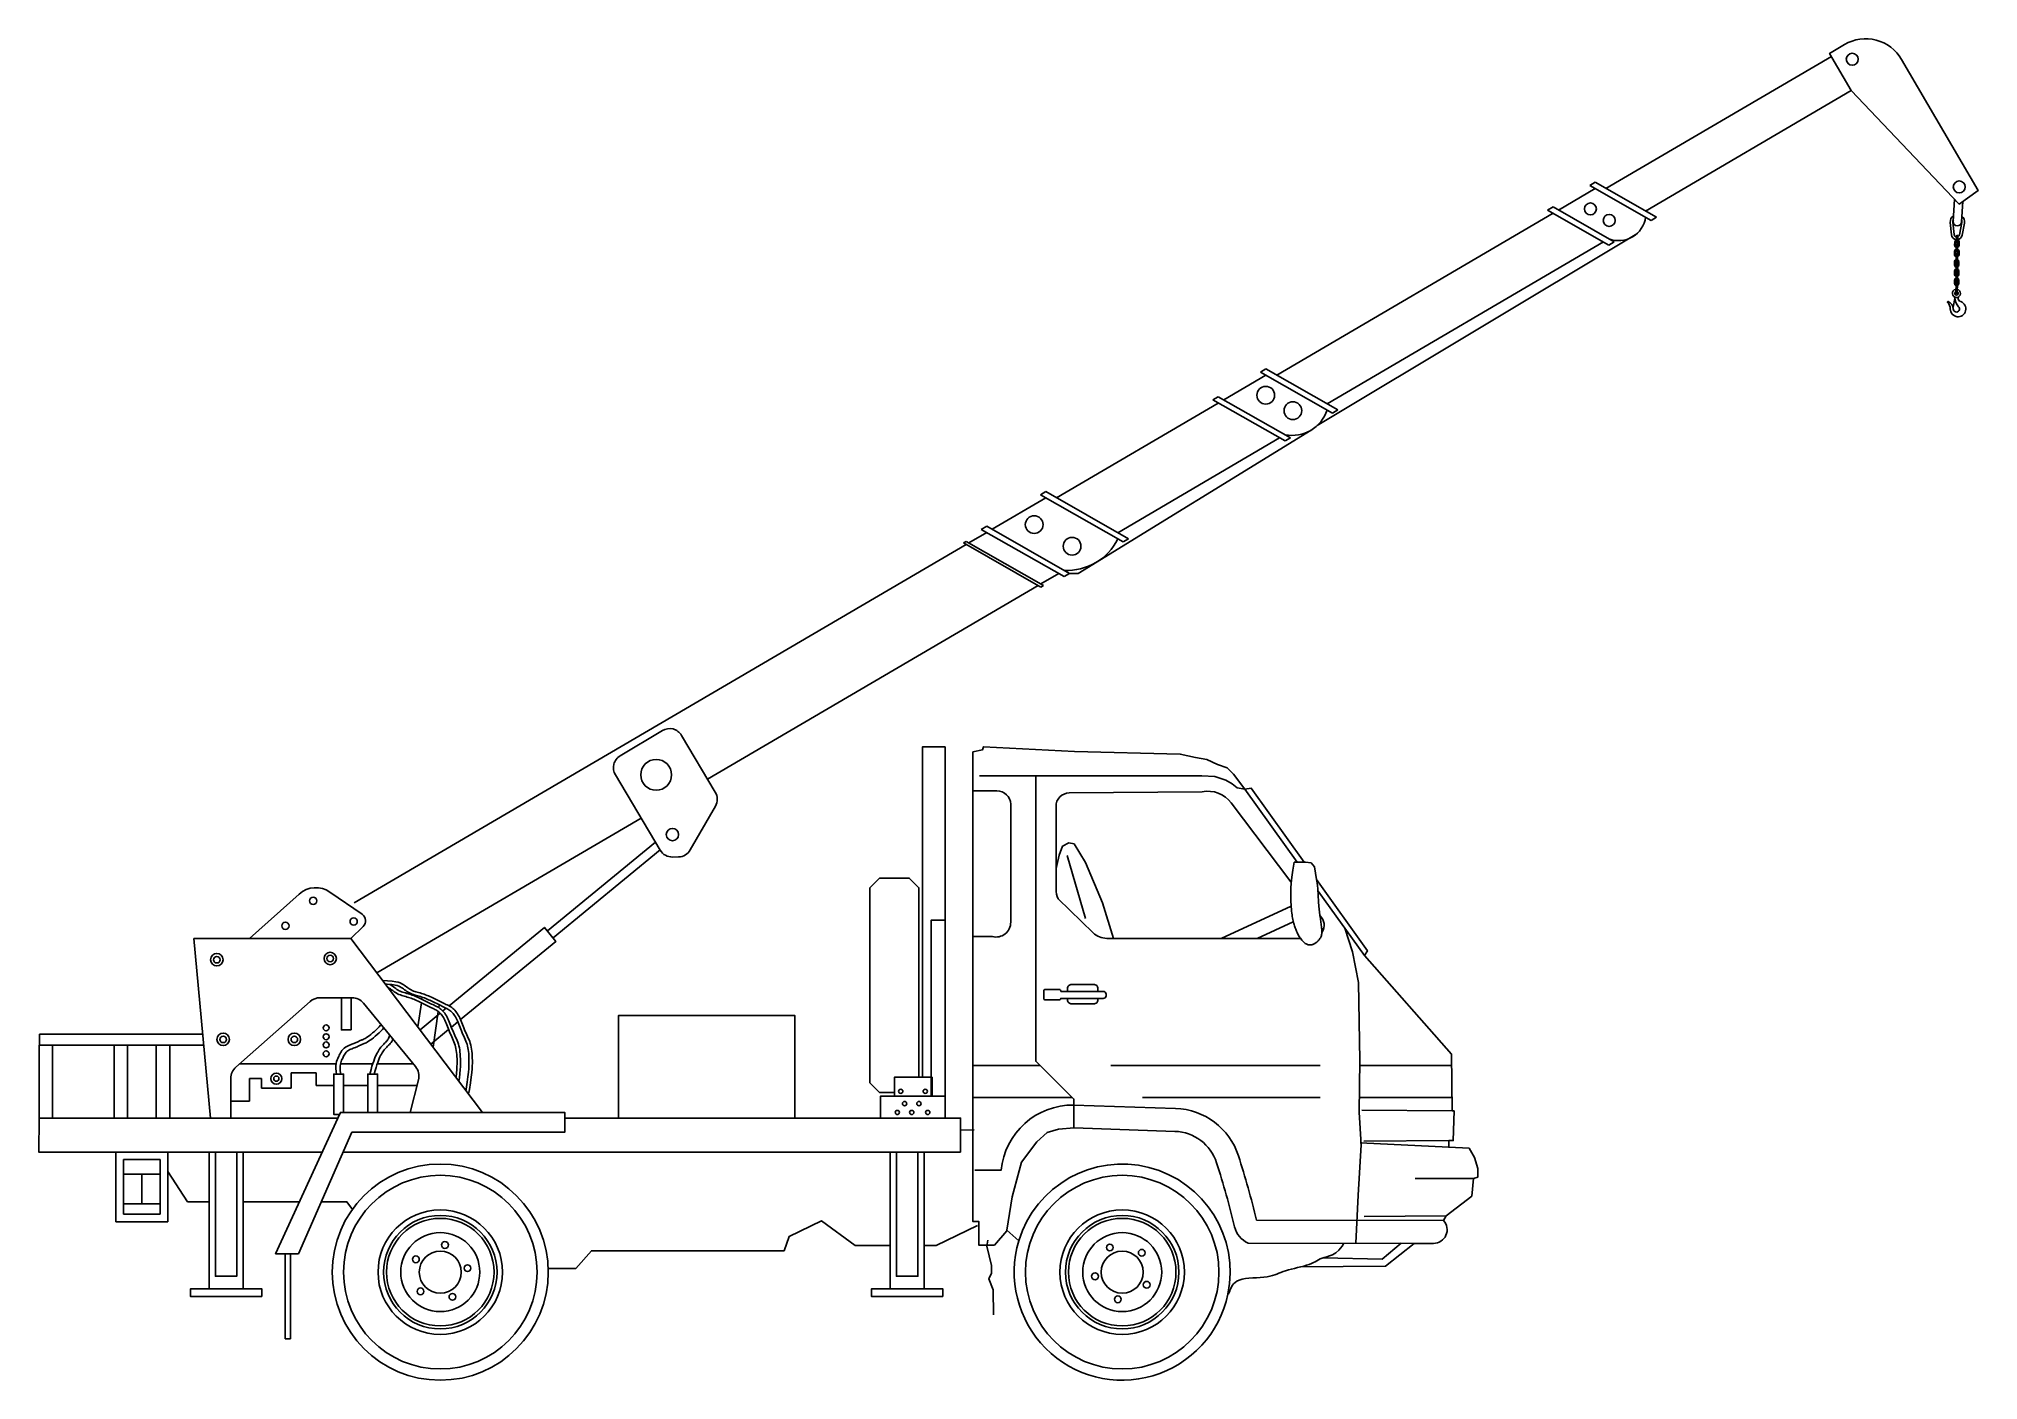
# Model space of a CAD drawing. Header units: millimetres. Extents: x -3082.09 to -3075.09, y 1821.94 to 1826.78.
import ezdxf

# ---------------------------------------------------------------- set-up
doc = ezdxf.new("R2010")
doc.units = ezdxf.units.MM
doc.header["$LTSCALE"] = 10
doc.layers.add('Veículos', color=2, linetype='Continuous')

msp = doc.modelspace()

# ---------------------------------------------------------------- linework, layer by layer
at = {"layer": 'Veículos'}
for p, q in [((-3076.4304, 1826.2383), (-3075.6167, 1826.7146)), ((-3076.2873, 1826.1568), (-3075.5447, 1826.5916)), ((-3076.6019, 1826.1605), (-3076.4693, 1826.2381)), ((-3076.4888, 1826.2492), (-3076.4694, 1826.2605)), ((-3076.4888, 1826.2492), (-3076.2676, 1826.1233)), ((-3076.4694, 1826.2605), (-3076.2482, 1826.1346)), ((-3077.619, 1825.565), (-3076.6213, 1826.1491)), ((-3076.6408, 1826.1602), (-3076.6214, 1826.1716)), ((-3076.6408, 1826.1602), (-3076.4196, 1826.0343)), ((-3076.6214, 1826.1716), (-3076.4002, 1826.0456)), ((-3076.2676, 1826.1233), (-3076.2482, 1826.1346)), ((-3076.3186, 1826.0752), (-3077.473, 1825.3826)), ((-3077.4369, 1825.4613), (-3076.4391, 1826.0454)), ((-3076.4196, 1826.0343), (-3076.4002, 1826.0456)), ((-3075.172, 1825.8453), (-3075.1578, 1825.8453)), ((-3075.1705, 1825.841), (-3075.1771, 1825.8105)), ((-3077.8103, 1825.4756), (-3077.6579, 1825.5648)), ((-3077.6774, 1825.5759), (-3077.6581, 1825.5872)), ((-3077.6774, 1825.5759), (-3077.4172, 1825.4277)), ((-3077.6581, 1825.5872), (-3077.3979, 1825.4391)), ((-3078.4138, 1825.1223), (-3077.8297, 1825.4642)), ((-3077.8492, 1825.4753), (-3077.8298, 1825.4867)), ((-3077.8492, 1825.4753), (-3077.589, 1825.3272)), ((-3077.8298, 1825.4867), (-3077.5696, 1825.3385)), ((-3077.4172, 1825.4277), (-3077.3979, 1825.4391)), ((-3077.4946, 1825.3664), (-3078.3354, 1824.8493)), ((-3078.1926, 1824.9963), (-3077.6085, 1825.3383)), ((-3077.589, 1825.3272), (-3077.5696, 1825.3385)), ((-3078.4722, 1825.1331), (-3078.4528, 1825.1445)), ((-3078.4528, 1825.1445), (-3078.1536, 1824.9741)), ((-3078.6465, 1825.0086), (-3078.4527, 1825.122)), ((-3078.4722, 1825.1331), (-3078.173, 1824.9628)), ((-3078.6854, 1825.0083), (-3078.666, 1825.0197)), ((-3078.6854, 1825.0083), (-3078.3862, 1824.838)), ((-3078.666, 1825.0197), (-3078.3668, 1824.8493)), ((-3080.9491, 1823.6606), (-3078.7402, 1824.9537)), ((-3078.7499, 1824.9593), (-3078.7402, 1824.965)), ((-3078.7499, 1824.9593), (-3078.4702, 1824.8)), ((-3078.7402, 1824.965), (-3078.4605, 1824.8057)), ((-3078.7305, 1824.9594), (-3078.6659, 1824.9972)), ((-3078.173, 1824.9628), (-3078.1536, 1824.9741)), ((-3079.6736, 1824.1068), (-3078.48, 1824.8056)), ((-3078.4703, 1824.8113), (-3078.4057, 1824.8491)), ((-3078.4702, 1824.8), (-3078.4605, 1824.8057)), ((-3078.3862, 1824.838), (-3078.3668, 1824.8493)), ((-3078.3668, 1824.8493), (-3078.3354, 1824.8493)), ((-3077.5445, 1823.8076), (-3077.7338, 1824.0713)), ((-3080.8671, 1823.4081), (-3079.9135, 1823.9664)), ((-3079.8618, 1823.8796), (-3080.252, 1823.5592)), ((-3079.845, 1823.8514), (-3080.2314, 1823.5341)), ((-3078.3751, 1823.831), (-3078.3089, 1823.6045)), ((-3077.3023, 1823.4704), (-3077.4694, 1823.7031)), ((-3080.9611, 1823.5322), (-3081.5286, 1823.5322)), ((-3081.4681, 1822.8839), (-3081.5286, 1823.5322)), ((-3080.4856, 1822.9042), (-3080.9611, 1823.5322)), ((-3077.6895, 1823.5324), (-3077.5597, 1823.5923)), ((-3081.0146, 1823.0794), (-3081.3633, 1823.0794)), ((-3081.0863, 1823.0475), (-3081.1772, 1823.0475)), ((-3081.1772, 1823.0475), (-3081.1772, 1822.992)), ((-3081.0863, 1823.0014), (-3081.0863, 1823.0475)), ((-3080.8825, 1823.0794), (-3080.999, 1823.0794)), ((-3080.7362, 1823.0794), (-3080.8663, 1823.0794)), ((-3078.4728, 1823.0731), (-3078.7131, 1823.0731)), ((-3077.4624, 1823.0731), (-3078.2175, 1823.0731)), ((-3076.987, 1823.0731), (-3077.3194, 1823.0731)), ((-3081.2835, 1823.0262), (-3081.3273, 1823.0262)), ((-3081.3273, 1823.0262), (-3081.3273, 1822.9447)), ((-3081.2835, 1822.992), (-3081.2835, 1823.0262)), ((-3081.1772, 1822.992), (-3081.2835, 1822.992)), ((-3081.0229, 1823.0014), (-3081.0863, 1823.0014)), ((-3080.9001, 1823.0014), (-3080.9878, 1823.0014)), ((-3080.7226, 1823.0014), (-3080.865, 1823.0014)), ((-3081.3273, 1822.9447), (-3081.3946, 1822.9447)), ((-3078.3577, 1822.9585), (-3078.7124, 1822.9585)), ((-3077.4624, 1822.9585), (-3078.1029, 1822.9585)), ((-3076.9858, 1822.9585), (-3077.3208, 1822.9585)), ((-3078.7602, 1822.8408), (-3078.7112, 1822.8414)), ((-3081.551, 1822.5811), (-3081.6226, 1822.6915)), ((-3081.716, 1822.682), (-3081.716, 1822.574))]:
    msp.add_line(p, q, dxfattribs=at)
for points in [[(-3075.5447, 1826.5916), (-3075.1557, 1826.1822), (-3075.0865, 1826.2312), (-3075.3633, 1826.7042, 0.414214), (-3075.5686, 1826.7578), (-3075.6233, 1826.7258)], [(-3075.1595, 1826.0665), (-3075.1607, 1826.0455, -1), (-3075.1657, 1826.0458), (-3075.1645, 1826.0667, -1)], [(-3075.1614, 1825.9898), (-3075.1615, 1825.9742, -1), (-3075.1665, 1825.9743), (-3075.1664, 1825.9898), (-3075.1664, 1826.0001, -1), (-3075.1614, 1826)], [(-3075.1613, 1826.0332), (-3075.1614, 1826.0123, -1), (-3075.1664, 1826.0123), (-3075.1663, 1826.0332, -1)], [(-3075.1616, 1825.9289), (-3075.1616, 1825.9079, -1), (-3075.1666, 1825.9079), (-3075.1666, 1825.9289, -1)], [(-3075.1615, 1825.962), (-3075.1616, 1825.9411, -1), (-3075.1665, 1825.9411), (-3075.1665, 1825.962, -1)], [(-3075.1617, 1825.8957), (-3075.1629, 1825.8619, -1), (-3075.1678, 1825.8619), (-3075.1666, 1825.8957, -1)], [(-3079.989, 1824.1914), (-3079.8364, 1824.2823, -0.414634), (-3079.7674, 1824.2648), (-3079.6458, 1824.0601, -0.27031), (-3079.6454, 1824.0094), (-3079.7359, 1823.8515, -0.262876), (-3079.7784, 1823.8262), (-3079.8, 1823.8257, -0.270286), (-3079.8443, 1823.8503), (-3080.0065, 1824.1224, -0.414214)], [(-3077.5211, 1822.3499), (-3077.532, 1822.3471), (-3077.5434, 1822.3444), (-3077.5549, 1822.3416), (-3077.5661, 1822.3389), (-3077.5769, 1822.336), (-3077.5868, 1822.3331), (-3077.5956, 1822.33), (-3077.6037, 1822.3268), (-3077.6112, 1822.3237), (-3077.6187, 1822.3207), (-3077.6263, 1822.3178), (-3077.6345, 1822.3153), (-3077.6436, 1822.313), (-3077.6538, 1822.3112), (-3077.6655, 1822.3098), (-3077.6783, 1822.3088), (-3077.6918, 1822.3079), (-3077.7055, 1822.307), (-3077.719, 1822.3059), (-3077.7319, 1822.3044), (-3077.7437, 1822.3022), (-3077.754, 1822.2994), (-3077.7624, 1822.2956), (-3077.7692, 1822.2911), (-3077.7745, 1822.2861), (-3077.7786, 1822.2807), (-3077.7818, 1822.275), (-3077.7843, 1822.2694), (-3077.7864, 1822.264), (-3077.7883, 1822.2589), (-3077.7904, 1822.2543), (-3077.7933, 1822.25), (-3077.795, 1822.2483, -1.045704), (-3078.5497, 1822.4412), (-3078.5928, 1822.4794), (-3078.5933, 1822.4764), (-3078.6378, 1822.4248), (-3078.694, 1822.4248), (-3078.694, 1822.5105), (-3078.7159, 1822.5105), (-3078.7159, 1824.2053), (-3078.6807, 1824.2128), (-3078.6776, 1824.2235), (-3078.3491, 1824.2068), (-3077.9671, 1824.1976), (-3077.9121, 1824.1851), (-3077.8709, 1824.1773), (-3077.8328, 1824.1603), (-3077.7977, 1824.148), (-3077.7748, 1824.125), (-3077.7338, 1824.0713), (-3077.7109, 1824.0743), (-3077.5204, 1823.8075), (-3077.5148, 1823.8075), (-3077.495, 1823.8044), (-3077.4828, 1823.7906), (-3077.4754, 1823.7447), (-3077.4753, 1823.7445), (-3077.2915, 1823.4872), (-3077.3023, 1823.4704), (-3076.9875, 1823.1145), (-3076.9853, 1822.9098), (-3076.9784, 1822.9097), (-3076.9819, 1822.8028), (-3076.9979, 1822.8027), (-3076.9979, 1822.7787), (-3076.9247, 1822.775), (-3076.905, 1822.7413), (-3076.8929, 1822.7015), (-3076.893, 1822.6709), (-3076.9083, 1822.6664), (-3076.9147, 1822.6023), (-3077.0067, 1822.5308), (-3077.0168, 1822.5142, -0.654593), (-3077.053, 1822.4317), (-3077.123, 1822.4318), (-3077.226, 1822.3499), (-3077.532, 1822.3471)], [(-3078.3987, 1823.3408), (-3078.3987, 1823.3434, 0.414214), (-3078.4037, 1823.3484), (-3078.4547, 1823.3484, 0.414214), (-3078.4597, 1823.3434), (-3078.4597, 1823.315, 0.414214), (-3078.4547, 1823.31), (-3078.4037, 1823.31, 0.414214), (-3078.3987, 1823.315), (-3078.3987, 1823.3154), (-3078.2452, 1823.3154, 0.414214), (-3078.2352, 1823.3254), (-3078.2352, 1823.3308, 0.414214), (-3078.2452, 1823.3408)]]:
    msp.add_lwpolyline(points, format="xyb", close=True, dxfattribs=at)
for points in [[(-3075.1425, 1826.1915), (-3075.1466, 1826.1176, -1), (-3075.1765, 1826.1193), (-3075.1721, 1826.1995, -1)], [(-3075.1652, 1826.0537, -0.365324), (-3075.1831, 1826.0713), (-3075.1874, 1826.116, -0.283319), (-3075.1753, 1826.1404)], [(-3075.1647, 1826.0635, -0.359508), (-3075.1734, 1826.0722), (-3075.1777, 1826.1169, -0.13623), (-3075.1762, 1826.1255)], [(-3075.1454, 1826.1388, -0.280159), (-3075.1361, 1826.1135), (-3075.1447, 1826.0694, -0.30795), (-3075.1602, 1826.054)], [(-3075.1462, 1826.1238, -0.13325), (-3075.1456, 1826.1154), (-3075.1542, 1826.0713, -0.239816), (-3075.1596, 1826.0643)], [(-3075.1653, 1826.0522, 0.375086), (-3075.1712, 1826.0461), (-3075.172, 1826.0332, 0.391137), (-3075.1664, 1826.0264)], [(-3075.1614, 1826.0262, 0.359005), (-3075.1558, 1826.0323), (-3075.1551, 1826.0452, 0.375086), (-3075.1603, 1826.052)], [(-3075.1664, 1826.0187, 0.375086), (-3075.172, 1826.0123), (-3075.172, 1825.9993, 0.375086), (-3075.1664, 1825.9929)], [(-3075.1664, 1826.0136, 0.255438), (-3075.1671, 1826.0123), (-3075.1672, 1825.9993, 0.255438), (-3075.1664, 1825.9979)], [(-3075.1656, 1826.0472, 0.255438), (-3075.1664, 1826.0459), (-3075.1671, 1826.0329, 0.273845), (-3075.1663, 1826.0314)], [(-3075.1614, 1826.0313, 0.236271), (-3075.1606, 1826.0326), (-3075.1599, 1826.0455, 0.255438), (-3075.1606, 1826.0469)], [(-3075.1614, 1825.9929, 0.375086), (-3075.1558, 1825.9993), (-3075.1558, 1826.0122, 0.375086), (-3075.1614, 1826.0187)], [(-3075.1614, 1825.9979, 0.255438), (-3075.1607, 1825.9993), (-3075.1606, 1826.0123, 0.255438), (-3075.1614, 1826.0136)], [(-3075.1666, 1825.9144, 0.375086), (-3075.1722, 1825.908), (-3075.1723, 1825.895, 0.375086), (-3075.1667, 1825.8886)], [(-3075.1665, 1825.9475, 0.375086), (-3075.1721, 1825.9411), (-3075.1722, 1825.9282, 0.375086), (-3075.1666, 1825.9217)], [(-3075.1665, 1825.9807, 0.375086), (-3075.1721, 1825.9743), (-3075.1721, 1825.9613, 0.375086), (-3075.1665, 1825.9549)], [(-3075.1665, 1825.9425, 0.255438), (-3075.1673, 1825.9411), (-3075.1673, 1825.9281, 0.255438), (-3075.1666, 1825.9268)], [(-3075.1665, 1825.9756, 0.255438), (-3075.1672, 1825.9743), (-3075.1672, 1825.9613, 0.255438), (-3075.1665, 1825.9599)], [(-3075.1617, 1825.8885, 0.375086), (-3075.156, 1825.895), (-3075.156, 1825.9079, 0.375086), (-3075.1616, 1825.9144)], [(-3075.1616, 1825.9217, 0.375086), (-3075.156, 1825.9281), (-3075.1559, 1825.9411, 0.375086), (-3075.1615, 1825.9475)], [(-3075.1616, 1825.9268, 0.255438), (-3075.1608, 1825.9281), (-3075.1608, 1825.9411, 0.255438), (-3075.1615, 1825.9425)], [(-3075.1615, 1825.9549, 0.375086), (-3075.1559, 1825.9613), (-3075.1559, 1825.9742, 0.375086), (-3075.1615, 1825.9807)], [(-3075.1615, 1825.9599, 0.255438), (-3075.1608, 1825.9613), (-3075.1607, 1825.9742, 0.255438), (-3075.1615, 1825.9756)], [(-3075.1719, 1825.8471), (-3075.172, 1825.8453), (-3075.172, 1825.8453, -0.41363), (-3075.1705, 1825.8439, 0.200995), (-3075.1571, 1825.8117, -1.504736), (-3075.1763, 1825.8037, 0.317837), (-3075.195, 1825.8303, 0.7917), (-3075.197, 1825.8272, -0.194396), (-3075.1876, 1825.8037, 1.920876), (-3075.1496, 1825.8301, -0.313354), (-3075.1592, 1825.8438, -0.416263), (-3075.1578, 1825.8453), (-3075.1578, 1825.8453), (-3075.1578, 1825.8471)], [(-3075.1666, 1825.9093, 0.255438), (-3075.1674, 1825.9079), (-3075.1674, 1825.895, 0.255438), (-3075.1666, 1825.8936)], [(-3075.1617, 1825.8936, 0.255438), (-3075.1609, 1825.895), (-3075.1609, 1825.9079, 0.255438), (-3075.1616, 1825.9093)], [(-3078.7159, 1824.0647), (-3078.6294, 1824.0647, -0.400561), (-3078.5791, 1824.0168), (-3078.5791, 1823.5904, -0.487859), (-3078.6453, 1823.5387), (-3078.7159, 1823.5387)], [(-3077.5682, 1823.7359), (-3077.7829, 1824.0211, 0.287968), (-3077.8882, 1824.0612), (-3078.3681, 1824.0571, 0.41605), (-3078.4157, 1824.0084), (-3078.4157, 1823.7843), (-3078.4042, 1823.8326), (-3078.3918, 1823.8647), (-3078.3688, 1823.8768), (-3078.3505, 1823.8737), (-3078.3095, 1823.8063), (-3078.2475, 1823.6608), (-3078.2083, 1823.5324), (-3077.8199, 1823.5324), (-3077.567, 1823.6491)], [(-3078.4157, 1823.7843), (-3078.4157, 1823.7104, 0.1091), (-3078.4079, 1823.6753), (-3078.2816, 1823.5525, 0.192897), (-3078.2327, 1823.5324), (-3078.2083, 1823.5324, 0.681858)], [(-3080.9611, 1823.5322), (-3080.9168, 1823.5749, 0.473896), (-3080.9204, 1823.6192), (-3081.0368, 1823.6994, 0.34624), (-3081.1477, 1823.6924), (-3081.3269, 1823.5322)], [(-3077.4546, 1823.5547, 0.358256), (-3077.4626, 1823.614)], [(-3077.8199, 1823.5324), (-3077.5342, 1823.5324, 0.681858)], [(-3078.2643, 1823.3408), (-3078.2643, 1823.3511, 0.414214), (-3078.2796, 1823.3664), (-3078.3588, 1823.3664, 0.414214), (-3078.374, 1823.3511), (-3078.374, 1823.3408)], [(-3080.7475, 1822.9042), (-3080.7175, 1823.0215, 0.238319), (-3080.7281, 1823.0695), (-3080.9153, 1823.2982, 0.224901), (-3080.9575, 1823.3182), (-3081.0724, 1823.3182, 0.182889), (-3081.1084, 1823.3045), (-3081.3762, 1823.068, 0.215034), (-3081.3946, 1823.0272), (-3081.3946, 1822.8839)], [(-3078.374, 1823.3154), (-3078.374, 1823.3109, 0.414214), (-3078.3588, 1823.2956), (-3078.2796, 1823.2956, 0.414214), (-3078.2643, 1823.3109), (-3078.2643, 1823.3154)], [(-3078.7092, 1822.6953), (-3078.6137, 1822.6953, -0.390536), (-3078.3513, 1822.9309), (-3077.9838, 1822.9185, -0.316186), (-3077.7572, 1822.7477, -0.019094), (-3077.6919, 1822.5155), (-3077.0168, 1822.5142)], [(-3078.3502, 1822.8482), (-3077.9866, 1822.836, -0.316186), (-3077.8358, 1822.7223, -0.019507), (-3077.771, 1822.4913, 0.234922), (-3077.7224, 1822.433), (-3077.123, 1822.4318, 0.654593)]]:
    msp.add_lwpolyline(points, format="xyb", dxfattribs=at)
for points in [[(-3078.8162, 1823.3045), (-3078.8162, 1824.2229), (-3078.8977, 1824.2229), (-3078.8977, 1823.3045)], [(-3077.7338, 1824.0713), (-3077.7613, 1824.076), (-3077.7796, 1824.0898), (-3077.8024, 1824.1037), (-3077.8421, 1824.1161), (-3077.8895, 1824.1193), (-3078.6918, 1824.1193)], [(-3078.4886, 1824.1193), (-3078.4886, 1823.0888), (-3078.3513, 1822.9522), (-3078.3513, 1822.8481)], [(-3078.9106, 1823.0313), (-3078.9106, 1823.7148), (-3078.9457, 1823.7499), (-3079.0525, 1823.7499), (-3079.0876, 1823.7148), (-3079.0876, 1823.0111), (-3079.0525, 1822.9759), (-3078.999, 1822.9759)], [(-3077.5561, 1823.8077), (-3077.5607, 1823.7784), (-3077.564, 1823.7534), (-3077.5663, 1823.732)], [(-3077.5663, 1823.6456), (-3077.5657, 1823.6377), (-3077.5651, 1823.6304), (-3077.5645, 1823.6236), (-3077.5637, 1823.6173), (-3077.5629, 1823.6115), (-3077.5621, 1823.606), (-3077.5611, 1823.6008), (-3077.56, 1823.5958), (-3077.5588, 1823.5911), (-3077.5576, 1823.5865), (-3077.5563, 1823.5822), (-3077.5549, 1823.5779), (-3077.5535, 1823.5738), (-3077.552, 1823.5698), (-3077.5505, 1823.5658), (-3077.5489, 1823.5618), (-3077.5472, 1823.5579), (-3077.5455, 1823.5541), (-3077.5437, 1823.5503), (-3077.5419, 1823.5466), (-3077.5399, 1823.543), (-3077.5379, 1823.5394), (-3077.5357, 1823.5359), (-3077.5335, 1823.5325), (-3077.5312, 1823.5292), (-3077.5288, 1823.5261), (-3077.5264, 1823.5232), (-3077.5238, 1823.5205), (-3077.5213, 1823.5181), (-3077.5186, 1823.5159), (-3077.5159, 1823.514), (-3077.5132, 1823.5125), (-3077.5105, 1823.5112), (-3077.5078, 1823.5102), (-3077.5051, 1823.5094), (-3077.5024, 1823.5089), (-3077.4998, 1823.5087), (-3077.4973, 1823.5087), (-3077.4948, 1823.5089), (-3077.4925, 1823.5092), (-3077.4902, 1823.5098), (-3077.488, 1823.5105), (-3077.4859, 1823.5114), (-3077.4838, 1823.5124), (-3077.4819, 1823.5135), (-3077.4799, 1823.5147), (-3077.478, 1823.516), (-3077.4762, 1823.5173), (-3077.4744, 1823.5188), (-3077.4726, 1823.5203), (-3077.4709, 1823.5219), (-3077.4692, 1823.5236), (-3077.4675, 1823.5254), (-3077.4658, 1823.5274), (-3077.4642, 1823.5294), (-3077.4627, 1823.5317), (-3077.4612, 1823.534), (-3077.4599, 1823.5366), (-3077.4587, 1823.5394), (-3077.4577, 1823.5424), (-3077.4569, 1823.5457), (-3077.4563, 1823.5493), (-3077.4561, 1823.5531), (-3077.4561, 1823.5573), (-3077.4562, 1823.5616), (-3077.4566, 1823.5662), (-3077.4571, 1823.5708), (-3077.4577, 1823.5756), (-3077.4583, 1823.5804), (-3077.459, 1823.5852), (-3077.4596, 1823.5899), (-3077.4602, 1823.5947), (-3077.4608, 1823.5994), (-3077.4614, 1823.6042), (-3077.4621, 1823.609), (-3077.4627, 1823.614), (-3077.4633, 1823.619), (-3077.4639, 1823.6242), (-3077.4646, 1823.6295), (-3077.4652, 1823.635), (-3077.4659, 1823.6407), (-3077.4665, 1823.6467), (-3077.4671, 1823.6528), (-3077.4677, 1823.6591), (-3077.4682, 1823.6657), (-3077.4685, 1823.6726), (-3077.4689, 1823.6797), (-3077.4692, 1823.6872), (-3077.4695, 1823.6951), (-3077.4701, 1823.7035), (-3077.4708, 1823.7126), (-3077.4719, 1823.7224), (-3077.4734, 1823.733), (-3077.4753, 1823.7445)], [(-3077.5204, 1823.8075), (-3077.5561, 1823.8077)], [(-3077.5663, 1823.732), (-3077.5676, 1823.7138), (-3077.5682, 1823.6983), (-3077.5682, 1823.6851), (-3077.5679, 1823.6736), (-3077.5674, 1823.6634), (-3077.5669, 1823.6541), (-3077.5663, 1823.6456)], [(-3080.5653, 1823.239), (-3080.2212, 1823.5216), (-3080.2623, 1823.5717), (-3080.607, 1823.2886)], [(-3077.3728, 1823.5686), (-3077.345, 1823.4843), (-3077.3241, 1823.3727), (-3077.3192, 1823.0915), (-3077.3215, 1822.905), (-3077.3144, 1822.7873), (-3077.3243, 1822.6055), (-3077.3337, 1822.4322)], [(-3080.5361, 1822.971), (-3080.5334, 1822.9864), (-3080.5294, 1823.0114), (-3080.5265, 1823.0317), (-3080.5247, 1823.048), (-3080.5235, 1823.0613), (-3080.523, 1823.0725), (-3080.5228, 1823.0824), (-3080.5227, 1823.0917), (-3080.5229, 1823.1006), (-3080.5232, 1823.1092), (-3080.5237, 1823.1174), (-3080.5244, 1823.1253), (-3080.5254, 1823.1328), (-3080.5267, 1823.14), (-3080.5283, 1823.147), (-3080.5302, 1823.1536), (-3080.5324, 1823.1601), (-3080.5348, 1823.1663), (-3080.5374, 1823.1724), (-3080.5401, 1823.1785), (-3080.5428, 1823.1845), (-3080.5455, 1823.1905), (-3080.5482, 1823.1966), (-3080.5508, 1823.2028), (-3080.5533, 1823.209), (-3080.5557, 1823.2153), (-3080.5581, 1823.2215), (-3080.5606, 1823.2277), (-3080.563, 1823.2337), (-3080.5655, 1823.2395), (-3080.5681, 1823.2451), (-3080.5708, 1823.2505), (-3080.5736, 1823.2555), (-3080.5765, 1823.2603), (-3080.5795, 1823.2648), (-3080.5827, 1823.2689), (-3080.5861, 1823.2728), (-3080.5896, 1823.2764), (-3080.5932, 1823.2796), (-3080.597, 1823.2825), (-3080.601, 1823.2851), (-3080.6051, 1823.2876), (-3080.6093, 1823.2898), (-3080.6136, 1823.292), (-3080.618, 1823.2941), (-3080.6225, 1823.2961), (-3080.6271, 1823.2983), (-3080.6317, 1823.3005), (-3080.6364, 1823.3029), (-3080.6412, 1823.3053), (-3080.646, 1823.3077), (-3080.6508, 1823.3102), (-3080.6557, 1823.3127), (-3080.6607, 1823.3151), (-3080.6657, 1823.3176), (-3080.6708, 1823.32), (-3080.6759, 1823.3223), (-3080.681, 1823.3245), (-3080.6862, 1823.3266), (-3080.6913, 1823.3287), (-3080.6964, 1823.3306), (-3080.7015, 1823.3323), (-3080.7066, 1823.3339), (-3080.7116, 1823.3354), (-3080.7166, 1823.3368), (-3080.7214, 1823.3381), (-3080.7262, 1823.3394), (-3080.7309, 1823.3408), (-3080.7354, 1823.3424), (-3080.7398, 1823.3442), (-3080.744, 1823.3462), (-3080.7481, 1823.3486), (-3080.7521, 1823.3512), (-3080.7561, 1823.354), (-3080.7601, 1823.3569), (-3080.7642, 1823.3599), (-3080.7685, 1823.3629), (-3080.7731, 1823.3659), (-3080.7779, 1823.3687), (-3080.7833, 1823.3713), (-3080.7901, 1823.3737), (-3080.7994, 1823.3759), (-3080.8121, 1823.3777), (-3080.8292, 1823.3792), (-3080.8459, 1823.38)], [(-3080.5462, 1822.9843), (-3080.5455, 1822.9884), (-3080.5415, 1823.0132), (-3080.5387, 1823.0332), (-3080.5368, 1823.0492), (-3080.5358, 1823.0621), (-3080.5352, 1823.0729), (-3080.535, 1823.0825), (-3080.535, 1823.0917), (-3080.5351, 1823.1003), (-3080.5354, 1823.1086), (-3080.5359, 1823.1164), (-3080.5366, 1823.1239), (-3080.5375, 1823.1309), (-3080.5387, 1823.1376), (-3080.5402, 1823.1439), (-3080.5419, 1823.15), (-3080.5439, 1823.1559), (-3080.5462, 1823.1618), (-3080.5486, 1823.1676), (-3080.5512, 1823.1735), (-3080.5539, 1823.1794), (-3080.5567, 1823.1855), (-3080.5595, 1823.1918), (-3080.5621, 1823.1982), (-3080.5647, 1823.2045), (-3080.5671, 1823.2109), (-3080.5695, 1823.2171), (-3080.5719, 1823.2231), (-3080.5743, 1823.229), (-3080.5767, 1823.2345), (-3080.5791, 1823.2398), (-3080.5816, 1823.2447), (-3080.5841, 1823.2493), (-3080.5868, 1823.2536), (-3080.5895, 1823.2576), (-3080.5922, 1823.2612), (-3080.5951, 1823.2645), (-3080.598, 1823.2675), (-3080.601, 1823.2701), (-3080.6041, 1823.2725), (-3080.6075, 1823.2748), (-3080.6111, 1823.2769), (-3080.6149, 1823.2789), (-3080.619, 1823.2809), (-3080.6232, 1823.283), (-3080.6277, 1823.285), (-3080.6324, 1823.2872), (-3080.6371, 1823.2895), (-3080.6419, 1823.2919), (-3080.6467, 1823.2944), (-3080.6515, 1823.2968), (-3080.6564, 1823.2993), (-3080.6612, 1823.3017), (-3080.6661, 1823.3042), (-3080.671, 1823.3065), (-3080.6759, 1823.3088), (-3080.6808, 1823.3111), (-3080.6858, 1823.3132), (-3080.6907, 1823.3153), (-3080.6957, 1823.3172), (-3080.7006, 1823.319), (-3080.7054, 1823.3207), (-3080.7102, 1823.3222), (-3080.715, 1823.3236), (-3080.7198, 1823.3249), (-3080.7247, 1823.3263), (-3080.7296, 1823.3277), (-3080.7346, 1823.3292), (-3080.7397, 1823.3309), (-3080.7447, 1823.333), (-3080.7497, 1823.3354), (-3080.7545, 1823.3381), (-3080.759, 1823.341), (-3080.7632, 1823.344), (-3080.7673, 1823.347), (-3080.7713, 1823.35), (-3080.7754, 1823.3528), (-3080.7795, 1823.3554), (-3080.7837, 1823.3579), (-3080.7881, 1823.36), (-3080.7936, 1823.362), (-3080.8016, 1823.3638), (-3080.8135, 1823.3656), (-3080.83, 1823.367), (-3080.8362, 1823.3673)], [(-3080.5816, 1823.031), (-3080.5799, 1823.0464), (-3080.5788, 1823.0593), (-3080.5782, 1823.0701), (-3080.578, 1823.0797), (-3080.578, 1823.0888), (-3080.5781, 1823.0975), (-3080.5784, 1823.1057), (-3080.5789, 1823.1136), (-3080.5796, 1823.121), (-3080.5806, 1823.128), (-3080.5818, 1823.1347), (-3080.5832, 1823.141), (-3080.5849, 1823.1471), (-3080.587, 1823.153), (-3080.5892, 1823.1589), (-3080.5917, 1823.1647), (-3080.5943, 1823.1706), (-3080.597, 1823.1766), (-3080.5997, 1823.1827), (-3080.6025, 1823.1889), (-3080.6051, 1823.1953), (-3080.6077, 1823.2017), (-3080.6102, 1823.208), (-3080.6126, 1823.2142), (-3080.6149, 1823.2203), (-3080.6173, 1823.2261), (-3080.6197, 1823.2317), (-3080.6221, 1823.2369), (-3080.6246, 1823.2419), (-3080.6272, 1823.2465), (-3080.6298, 1823.2508), (-3080.6325, 1823.2547), (-3080.6353, 1823.2583), (-3080.6381, 1823.2616), (-3080.641, 1823.2646), (-3080.644, 1823.2673), (-3080.6472, 1823.2697), (-3080.6505, 1823.2719), (-3080.6541, 1823.274), (-3080.6579, 1823.2761), (-3080.662, 1823.2781), (-3080.6662, 1823.2801), (-3080.6707, 1823.2822), (-3080.6754, 1823.2844), (-3080.6802, 1823.2867), (-3080.6849, 1823.2891), (-3080.6897, 1823.2915), (-3080.6946, 1823.2939), (-3080.6994, 1823.2964), (-3080.7042, 1823.2989), (-3080.7091, 1823.3013), (-3080.714, 1823.3037), (-3080.7189, 1823.306), (-3080.7239, 1823.3082), (-3080.7288, 1823.3104), (-3080.7338, 1823.3124), (-3080.7387, 1823.3143), (-3080.7436, 1823.3162), (-3080.7484, 1823.3178), (-3080.7532, 1823.3194), (-3080.758, 1823.3207), (-3080.7628, 1823.3221), (-3080.7677, 1823.3234), (-3080.7727, 1823.3248), (-3080.7777, 1823.3263), (-3080.7827, 1823.3281), (-3080.7877, 1823.3301), (-3080.7927, 1823.3325), (-3080.7975, 1823.3352), (-3080.802, 1823.3382), (-3080.8063, 1823.3412), (-3080.8103, 1823.3442), (-3080.8144, 1823.3471), (-3080.8184, 1823.3499), (-3080.8225, 1823.3526), (-3080.8267, 1823.355), (-3080.8271, 1823.3552)], [(-3080.5712, 1823.0172), (-3080.5696, 1823.0288), (-3080.5677, 1823.0451), (-3080.5666, 1823.0585), (-3080.566, 1823.0696), (-3080.5658, 1823.0795), (-3080.5658, 1823.0888), (-3080.5659, 1823.0978), (-3080.5662, 1823.1063), (-3080.5667, 1823.1145), (-3080.5675, 1823.1224), (-3080.5685, 1823.1299), (-3080.5697, 1823.1372), (-3080.5713, 1823.1441), (-3080.5733, 1823.1507), (-3080.5754, 1823.1572), (-3080.5778, 1823.1634), (-3080.5804, 1823.1696), (-3080.5831, 1823.1756), (-3080.5858, 1823.1816), (-3080.5885, 1823.1877), (-3080.5912, 1823.1938), (-3080.5938, 1823.1999), (-3080.5963, 1823.2062), (-3080.5987, 1823.2124), (-3080.6012, 1823.2187), (-3080.6036, 1823.2248), (-3080.606, 1823.2308), (-3080.6085, 1823.2366), (-3080.6111, 1823.2423), (-3080.6138, 1823.2476), (-3080.6166, 1823.2527), (-3080.6195, 1823.2574), (-3080.6226, 1823.2619), (-3080.6258, 1823.2661), (-3080.6291, 1823.2699), (-3080.6326, 1823.2735), (-3080.6362, 1823.2767), (-3080.64, 1823.2796), (-3080.644, 1823.2823), (-3080.6481, 1823.2847), (-3080.6523, 1823.287), (-3080.6566, 1823.2891), (-3080.6611, 1823.2912), (-3080.6656, 1823.2933), (-3080.6701, 1823.2954), (-3080.6748, 1823.2977), (-3080.6794, 1823.3), (-3080.6842, 1823.3024), (-3080.689, 1823.3048), (-3080.6938, 1823.3073), (-3080.6987, 1823.3098), (-3080.7037, 1823.3123), (-3080.7087, 1823.3147), (-3080.7138, 1823.3171), (-3080.7189, 1823.3194), (-3080.724, 1823.3216), (-3080.7292, 1823.3238), (-3080.7343, 1823.3258), (-3080.7395, 1823.3277), (-3080.7446, 1823.3295), (-3080.7496, 1823.3311), (-3080.7546, 1823.3325), (-3080.7596, 1823.3339), (-3080.7644, 1823.3352), (-3080.7692, 1823.3365), (-3080.7739, 1823.338), (-3080.7784, 1823.3395), (-3080.7828, 1823.3413), (-3080.787, 1823.3433), (-3080.7911, 1823.3457), (-3080.7951, 1823.3483), (-3080.7991, 1823.3511), (-3080.8031, 1823.354), (-3080.8072, 1823.3571), (-3080.8115, 1823.3601), (-3080.8161, 1823.363), (-3080.8209, 1823.3658), (-3080.8219, 1823.3663)], [(-3080.9957, 1823.3182), (-3080.9957, 1823.2017), (-3080.9606, 1823.2017)], [(-3080.9606, 1823.2017), (-3080.9606, 1823.3182)], [(-3080.7067, 1823.3001), (-3080.7192, 1823.2127)], [(-3080.6389, 1823.2625), (-3080.7116, 1823.2027)], [(-3080.7038, 1823.3201), (-3080.7048, 1823.3128)], [(-3080.6642, 1823.14), (-3080.6457, 1823.2686)], [(-3080.6438, 1823.2821), (-3080.6423, 1823.2921)], [(-3080.6174, 1823.2802), (-3080.6294, 1823.2703)], [(-3078.8977, 1823.3045), (-3078.8977, 1823.0313)], [(-3078.8162, 1822.9627), (-3078.8162, 1823.3045)], [(-3081.4963, 1823.1861), (-3082.0852, 1823.1861), (-3082.0852, 1823.1468), (-3081.4926, 1823.1468)], [(-3081.0132, 1823.0426), (-3081.0146, 1823.0523), (-3081.0155, 1823.063), (-3081.0154, 1823.0724), (-3081.0144, 1823.0805), (-3081.0128, 1823.0876), (-3081.0108, 1823.0937), (-3081.0086, 1823.0987), (-3081.0066, 1823.1027), (-3081.0049, 1823.1065), (-3081.0031, 1823.1104), (-3081.0011, 1823.1146), (-3080.9989, 1823.1188), (-3080.9964, 1823.1232), (-3080.9934, 1823.1275), (-3080.9898, 1823.1318), (-3080.9857, 1823.1359), (-3080.981, 1823.1394), (-3080.9762, 1823.1423), (-3080.9715, 1823.1448), (-3080.9668, 1823.1468), (-3080.9623, 1823.1486), (-3080.9581, 1823.1502), (-3080.9542, 1823.1516), (-3080.9507, 1823.1529), (-3080.9476, 1823.1542), (-3080.9447, 1823.1554), (-3080.9419, 1823.1567), (-3080.9391, 1823.158), (-3080.9364, 1823.1594), (-3080.9335, 1823.1607), (-3080.9306, 1823.1621), (-3080.9276, 1823.1634), (-3080.9246, 1823.1646), (-3080.9219, 1823.1657), (-3080.9192, 1823.1668), (-3080.9164, 1823.168), (-3080.9133, 1823.1695), (-3080.9098, 1823.1715), (-3080.9057, 1823.174), (-3080.9009, 1823.1772), (-3080.8954, 1823.1812), (-3080.8893, 1823.1858), (-3080.883, 1823.191), (-3080.8765, 1823.1966), (-3080.8703, 1823.2023), (-3080.8644, 1823.2081), (-3080.8592, 1823.2136), (-3080.8545, 1823.2193)], [(-3080.9977, 1823.0426), (-3080.9994, 1823.054), (-3081.0001, 1823.0635), (-3081, 1823.0714), (-3080.9993, 1823.078), (-3080.998, 1823.0834), (-3080.9964, 1823.0881), (-3080.9946, 1823.0923), (-3080.9928, 1823.0962), (-3080.9909, 1823.1001), (-3080.9892, 1823.1039), (-3080.9874, 1823.1077), (-3080.9855, 1823.1114), (-3080.9834, 1823.115), (-3080.9811, 1823.1183), (-3080.9785, 1823.1214), (-3080.9756, 1823.1242), (-3080.9723, 1823.1267), (-3080.9687, 1823.1289), (-3080.9649, 1823.1309), (-3080.9609, 1823.1327), (-3080.9568, 1823.1343), (-3080.9528, 1823.1358), (-3080.9489, 1823.1372), (-3080.9451, 1823.1386), (-3080.9416, 1823.14), (-3080.9384, 1823.1414), (-3080.9353, 1823.1428), (-3080.9324, 1823.1442), (-3080.9297, 1823.1455), (-3080.927, 1823.1468), (-3080.9243, 1823.1481), (-3080.9217, 1823.1492), (-3080.919, 1823.1503), (-3080.9162, 1823.1514), (-3080.9132, 1823.1526), (-3080.9099, 1823.1541), (-3080.9062, 1823.1559), (-3080.9021, 1823.1582), (-3080.8974, 1823.161), (-3080.8922, 1823.1646), (-3080.8862, 1823.1689), (-3080.8798, 1823.1738), (-3080.8731, 1823.1792), (-3080.8663, 1823.1851), (-3080.8597, 1823.1912), (-3080.8534, 1823.1973), (-3080.8477, 1823.2035), (-3080.8427, 1823.2094)], [(-3080.8931, 1823.0426), (-3080.8885, 1823.0594), (-3080.8852, 1823.0707), (-3080.882, 1823.0808), (-3080.879, 1823.0897), (-3080.876, 1823.0977), (-3080.8731, 1823.1047), (-3080.8702, 1823.1111), (-3080.8674, 1823.1168), (-3080.8645, 1823.1221), (-3080.8616, 1823.127), (-3080.8587, 1823.1315), (-3080.8557, 1823.1358), (-3080.8526, 1823.1398), (-3080.8494, 1823.1435), (-3080.8461, 1823.1471), (-3080.8428, 1823.1506), (-3080.8395, 1823.1539), (-3080.8363, 1823.1571), (-3080.8334, 1823.1602), (-3080.8308, 1823.1631), (-3080.8285, 1823.166), (-3080.8267, 1823.1687), (-3080.8253, 1823.1713), (-3080.8208, 1823.1827)], [(-3080.6725, 1823.151), (-3080.6084, 1823.2036)], [(-3080.5985, 1823.2118), (-3080.5751, 1823.2309)], [(-3080.8772, 1823.0426), (-3080.8738, 1823.0552), (-3080.8705, 1823.0662), (-3080.8674, 1823.076), (-3080.8645, 1823.0845), (-3080.8617, 1823.0921), (-3080.859, 1823.0987), (-3080.8564, 1823.1045), (-3080.8538, 1823.1098), (-3080.8512, 1823.1145), (-3080.8486, 1823.1189), (-3080.846, 1823.1229), (-3080.8433, 1823.1266), (-3080.8406, 1823.1301), (-3080.8378, 1823.1334), (-3080.8349, 1823.1367), (-3080.8318, 1823.1399), (-3080.8286, 1823.1431), (-3080.8253, 1823.1464), (-3080.8221, 1823.1498), (-3080.819, 1823.1533), (-3080.8161, 1823.1569), (-3080.8135, 1823.1607), (-3080.8113, 1823.1648), (-3080.8096, 1823.1691)], [(-3080.9878, 1822.9042), (-3080.9878, 1823.0426), (-3081.0229, 1823.0426), (-3081.0229, 1822.897), (-3081.0021, 1822.897)], [(-3080.865, 1822.9042), (-3080.865, 1823.0426), (-3080.9001, 1823.0426), (-3080.9001, 1822.9042)], [(-3081.0081, 1822.8839), (-3080.9989, 1822.9042), (-3080.1891, 1822.9042), (-3080.1891, 1822.8839)], [(-3078.8977, 1822.9627), (-3078.8162, 1822.9627)], [(-3077.3116, 1822.9127), (-3076.9853, 1822.9098)], [(-3081.0081, 1822.8839), (-3082.0871, 1822.8839), (-3082.0879, 1822.7613), (-3081.0644, 1822.7613)], [(-3080.1891, 1822.8839), (-3080.1891, 1822.8329), (-3080.9578, 1822.8329), (-3081.1506, 1822.3942), (-3081.2329, 1822.3942), (-3081.0081, 1822.8839)], [(-3078.7602, 1822.7613), (-3078.7602, 1822.8839), (-3080.1891, 1822.8839)], [(-3078.5928, 1822.4794), (-3078.5744, 1822.6001), (-3078.5403, 1822.7252), (-3078.4849, 1822.7984), (-3078.4481, 1822.8318), (-3078.4068, 1822.8439), (-3078.3502, 1822.8482)], [(-3080.9892, 1822.7613), (-3078.7602, 1822.7613)], [(-3079.0144, 1822.424), (-3079.0144, 1822.7613), (-3078.8916, 1822.7613)], [(-3078.8916, 1822.7613), (-3078.8916, 1822.424)], [(-3077.3174, 1822.795), (-3076.9979, 1822.7787)], [(-3076.9979, 1822.8027), (-3077.3044, 1822.8011)], [(-3076.9083, 1822.6664), (-3077.1192, 1822.6664)], [(-3081.4729, 1822.5811), (-3081.551, 1822.5811)], [(-3081.1471, 1822.5811), (-3081.3501, 1822.5811)], [(-3080.9559, 1822.5544), (-3080.9753, 1822.5811), (-3081.0684, 1822.5811)], [(-3078.6995, 1822.4963), (-3078.8487, 1822.424), (-3078.8916, 1822.424), (-3078.8916, 1822.2672), (-3079.0144, 1822.2672), (-3079.0144, 1822.424), (-3079.1406, 1822.424), (-3079.2625, 1822.5128), (-3079.3789, 1822.4567), (-3079.3974, 1822.4049), (-3080.0928, 1822.4049), (-3080.1496, 1822.3408), (-3080.2488, 1822.3408)], [(-3077.0067, 1822.5308), (-3077.3032, 1822.529)], [(-3078.6622, 1822.443), (-3078.6653, 1822.4217), (-3078.6488, 1822.3513), (-3078.6489, 1822.3238), (-3078.6582, 1822.304), (-3078.6431, 1822.2642), (-3078.6419, 1822.174)], [(-3077.5211, 1822.3499), (-3077.5108, 1822.3529), (-3077.5016, 1822.3559), (-3077.4936, 1822.3591), (-3077.4866, 1822.3624), (-3077.4803, 1822.3657), (-3077.4743, 1822.3691), (-3077.4684, 1822.3723), (-3077.4621, 1822.3754), (-3077.4551, 1822.3783), (-3077.4472, 1822.3809), (-3077.4381, 1822.3833), (-3077.428, 1822.3863), (-3077.4171, 1822.3907), (-3077.4057, 1822.3974), (-3077.3942, 1822.4073), (-3077.3828, 1822.4213), (-3077.3765, 1822.4323)], [(-3077.4514, 1822.3795), (-3077.2381, 1822.3744), (-3077.1697, 1822.4319)]]:
    msp.add_lwpolyline(points, dxfattribs=at)
for points in [[(-3078.8162, 1822.9627), (-3078.8162, 1823.5977), (-3078.8667, 1823.5977), (-3078.8667, 1822.9627)], [(-3079.3584, 1822.8839), (-3079.3584, 1823.2536), (-3079.9952, 1823.2536), (-3079.9952, 1822.8839)], [(-3082.0871, 1822.8839), (-3082.0871, 1823.1468), (-3082.0381, 1823.1468), (-3082.0381, 1822.8839)], [(-3081.8164, 1822.8839), (-3081.8164, 1823.1468), (-3081.7674, 1823.1468), (-3081.7674, 1822.8839)], [(-3081.6638, 1822.8839), (-3081.6638, 1823.1468), (-3081.6149, 1823.1468), (-3081.6149, 1822.8839)], [(-3078.8633, 1822.9627), (-3078.8633, 1823.0313), (-3078.999, 1823.0313), (-3078.999, 1822.9627)], [(-3078.8162, 1822.8839), (-3078.8162, 1822.9627), (-3079.0497, 1822.9627), (-3079.0497, 1822.8839)], [(-3081.6226, 1822.7613), (-3081.6226, 1822.51), (-3081.8094, 1822.51), (-3081.8094, 1822.7613)], [(-3081.3501, 1822.7613), (-3081.3501, 1822.2672), (-3081.4729, 1822.2672), (-3081.4729, 1822.7613)], [(-3081.373, 1822.7613), (-3081.373, 1822.3129), (-3081.4501, 1822.3129), (-3081.4501, 1822.7613)], [(-3078.9145, 1822.7613), (-3078.9145, 1822.3129), (-3078.9916, 1822.3129), (-3078.9916, 1822.7613)], [(-3081.6501, 1822.7338), (-3081.6501, 1822.5375), (-3081.7819, 1822.5375), (-3081.7819, 1822.7338)], [(-3081.6501, 1822.682), (-3081.6501, 1822.574), (-3081.7819, 1822.574), (-3081.7819, 1822.682)], [(-3081.1793, 1822.3942), (-3081.198, 1822.3942), (-3081.198, 1822.0874), (-3081.1793, 1822.0874)], [(-3081.2824, 1822.2402), (-3081.2824, 1822.2672), (-3081.5406, 1822.2672), (-3081.5406, 1822.2402)], [(-3078.8239, 1822.2402), (-3078.8239, 1822.2672), (-3079.0821, 1822.2672), (-3079.0821, 1822.2402)]]:
    msp.add_lwpolyline(points, close=True, dxfattribs=at)
for centre, radius in [((-3075.541, 1826.7045), 0.0216), ((-3075.1547, 1826.2439), 0.0216), ((-3076.4864, 1826.1646), 0.0216), ((-3076.4187, 1826.1232), 0.0216), ((-3077.6584, 1825.4922), 0.032), ((-3077.5606, 1825.4366), 0.032), ((-3078.4945, 1825.0253), 0.032), ((-3078.3577, 1824.9474), 0.032), ((-3079.8591, 1824.1225), 0.0557), ((-3079.8004, 1823.9068), 0.0224), ((-3081.0976, 1823.6677), 0.0131), ((-3080.9512, 1823.5932), 0.0131), ((-3081.1977, 1823.5778), 0.0131), ((-3081.4453, 1823.4554), 0.0224), ((-3081.4453, 1823.4554), 0.0118), ((-3081.0358, 1823.4596), 0.0224), ((-3081.0358, 1823.4596), 0.0118), ((-3081.4222, 1823.1679), 0.0224), ((-3081.1654, 1823.1679), 0.0224), ((-3081.0508, 1823.2092), 0.0106), ((-3081.0508, 1823.1774), 0.0106), ((-3081.4222, 1823.1679), 0.0118), ((-3081.1654, 1823.1679), 0.0118), ((-3081.0508, 1823.1478), 0.0106), ((-3081.0508, 1823.116), 0.0106), ((-3081.2304, 1823.0262), 0.0201), ((-3081.2304, 1823.0262), 0.00944), ((-3078.9762, 1822.9804), 0.00767), ((-3078.8876, 1822.9804), 0.00767), ((-3078.9884, 1822.9041), 0.00767), ((-3078.9624, 1822.9361), 0.00767), ((-3078.9365, 1822.9041), 0.00767), ((-3078.9105, 1822.9361), 0.00767), ((-3078.8786, 1822.9041), 0.00767), ((-3080.6385, 1822.3279), 0.3899), ((-3080.6385, 1822.3279), 0.3494), ((-3078.1767, 1822.3279), 0.3494), ((-3080.6385, 1822.3279), 0.2247), ((-3078.1767, 1822.3279), 0.2247), ((-3080.6385, 1822.3279), 0.2048), ((-3080.6385, 1822.3279), 0.1941), ((-3078.1767, 1822.3279), 0.2048), ((-3078.1767, 1822.3279), 0.1941), ((-3080.6385, 1822.3279), 0.1426), ((-3080.6216, 1822.4259), 0.0122), ((-3078.1767, 1822.3279), 0.1426), ((-3078.2214, 1822.4167), 0.0122), ((-3080.7265, 1822.3742), 0.0122), ((-3080.6385, 1822.3279), 0.0759), ((-3080.5401, 1822.3421), 0.0122), ((-3078.1767, 1822.3279), 0.0759), ((-3078.1061, 1822.3979), 0.0122), ((-3078.2749, 1822.3128), 0.0122), ((-3078.0883, 1822.2824), 0.0122), ((-3080.7098, 1822.2586), 0.0122), ((-3080.5946, 1822.2387), 0.0122), ((-3078.1926, 1822.2298), 0.0122)]:
    msp.add_circle(centre, radius, dxfattribs=at)
for centre, radius, start, end in [((-3076.3842, 1826.1481), 0.098, 248.71582, 351.97459), ((-3075.1649, 1825.8599), 0.0146, 101.55311, 81.83818), ((-3075.1649, 1825.8599), 0.00648, 116.9706, 71.54283), ((-3077.5637, 1825.4809), 0.1337, 259.0304, 341.66001), ((-3078.3755, 1825.0642), 0.2041, 266.9677, 333.72272), ((-3078.1767, 1822.3279), 0.3899, 348.22094, 163.10151)]:
    msp.add_arc(centre, radius, start, end, dxfattribs=at)

doc.saveas('drawing.dxf')
